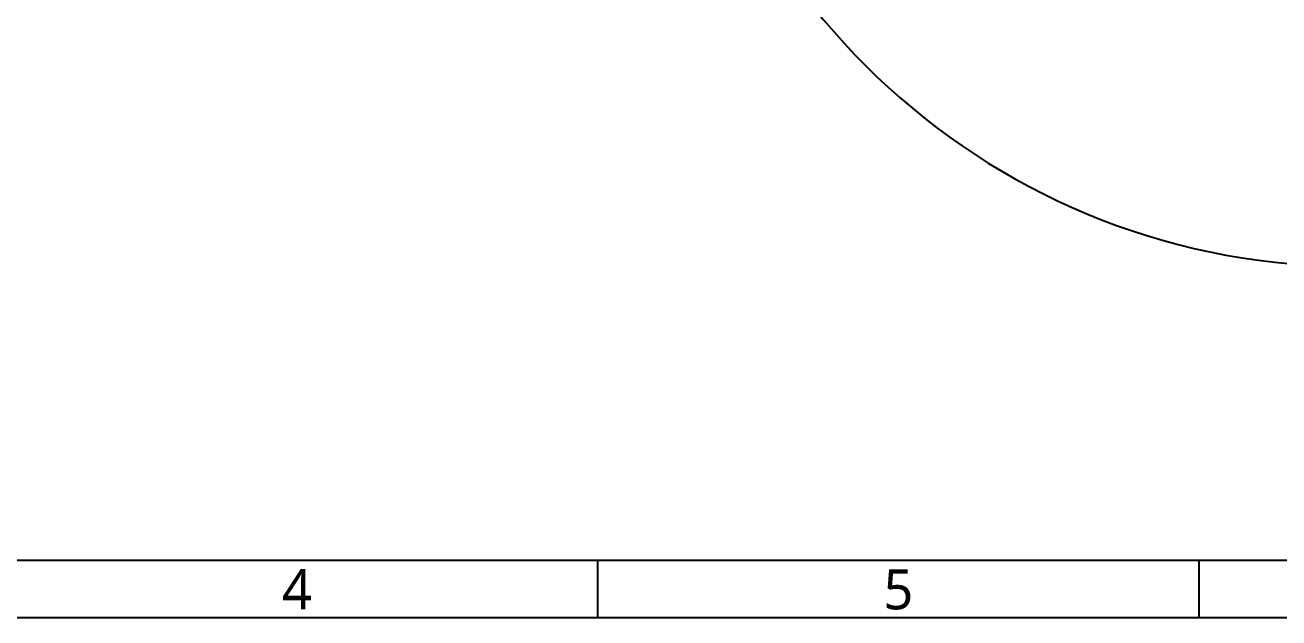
# Model space of a CAD drawing. Header units: millimetres. Extents: x 5828 to 6704, y 123 to 421.
# Drawn here: x 6443.7 to 6553.1, y 123.6 to 175.4 of the extents above; entities that cross this region are included whole.
import ezdxf
from ezdxf.enums import TextEntityAlignment as Align

# ---------------------------------------------------------------- set-up
doc = ezdxf.new("R2010")
doc.units = ezdxf.units.MM
for name, color, linetype in [('多重引线', 7, 'Continuous'), ('模板', 7, 'Continuous'), ('运动范围', 7, 'Continuous')]:
    doc.layers.add(name, color=color, linetype=linetype)
doc.styles.add('微软雅黑', font='msyh.ttc', dxfattribs={"height": 1.5})

# ---------------------------------------------------------------- blocks, each defined once
blk = doc.blocks.new('图纸页')
at = {"layer": '模板', "color": 2}
for p, q in [((6493.66, 123.62), (6493.66, 128.62)), ((6546.16, 123.62), (6546.16, 128.62))]:
    blk.add_line(p, q, dxfattribs=at)
for points in [[(6283.66, 123.62), (6283.66, 420.62), (6703.66, 420.62), (6703.66, 123.62)], [(6308.66, 128.62), (6308.66, 415.62), (6698.66, 415.62), (6698.66, 128.62)]]:
    blk.add_lwpolyline(points, close=True, dxfattribs=at)
at = {"layer": '模板', "color": 2, "style": '微软雅黑'}
for s, p in [('4', (6467.41, 126.12)), ('5', (6519.91, 126.12))]:
    blk.add_text(s, height=3.5, dxfattribs=at).set_placement(p, align=Align.MIDDLE_CENTER)
for tag, height, p in [('编号', 4, (6669.32, 150.51)), ('当前页', 1.67, (6668.11, 141.19)), ('总页数', 1.67, (6673.32, 141.19)), ('比例', 1.67, (6628.66, 133.62))]:
    blk.add_attdef(tag, text='', height=height, dxfattribs=at).set_placement(p, align=Align.MIDDLE)

msp = doc.modelspace()

# ---------------------------------------------------------------- linework, layer by layer
at = {"layer": '运动范围'}
msp.add_arc((6559.4529, 214.3423), 60.06, 10, 350, dxfattribs=at)

# ---------------------------------------------------------------- block references
at = {"layer": '多重引线'}
msp.add_blockref('图纸页', (0, 0), dxfattribs=at)

doc.saveas('drawing.dxf')
